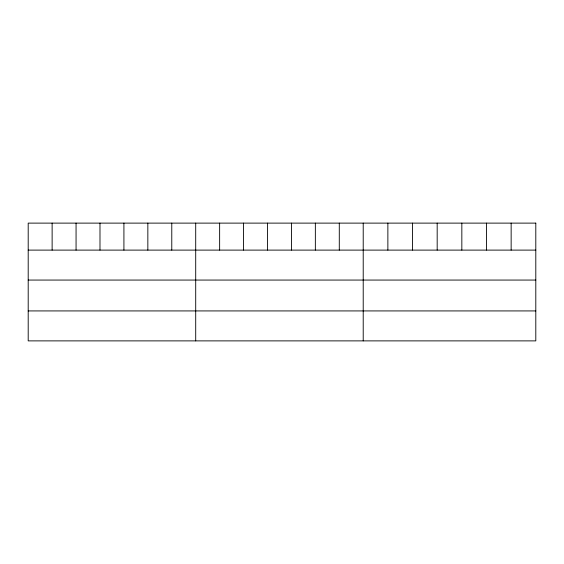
<?xml version="1.0" encoding="UTF-8"?>
<svg xmlns="http://www.w3.org/2000/svg" width="564" height="564" viewBox="0 0 564 564"><rect width="100%" height="100%" fill="white"/><g stroke="black" fill="none" stroke-linecap="round" stroke-linejoin="round"><path stroke-width="0.85" d="M28.2 250.106L535.8 250.106M28.2 280.061L535.8 280.061M28.2 310.926L535.8 310.926M511.146 223.118L511.146 250.106M486.492 223.118L486.492 250.106M461.838 223.118L461.838 250.106M437.178 223.118L437.178 250.106M412.524 223.118L412.524 250.106M387.87 223.118L387.87 250.106M363.216 223.118L363.216 340.882M339.288 223.118L339.288 250.106M315.354 223.118L315.354 250.106M291.426 223.118L291.426 250.106M267.498 223.118L267.498 250.106M243.57 223.118L243.57 250.106M219.636 223.118L219.636 250.106M195.708 223.118L195.708 340.882M171.78 223.118L171.78 250.106M147.846 223.118L147.846 250.106M123.918 223.118L123.918 250.106M99.99 223.118L99.99 250.106M76.062 223.118L76.062 250.106M52.128 223.118L52.128 250.106M535.8 223.118L28.2 223.118L28.2 340.882L535.8 340.882L535.8 223.118"/></g></svg>
